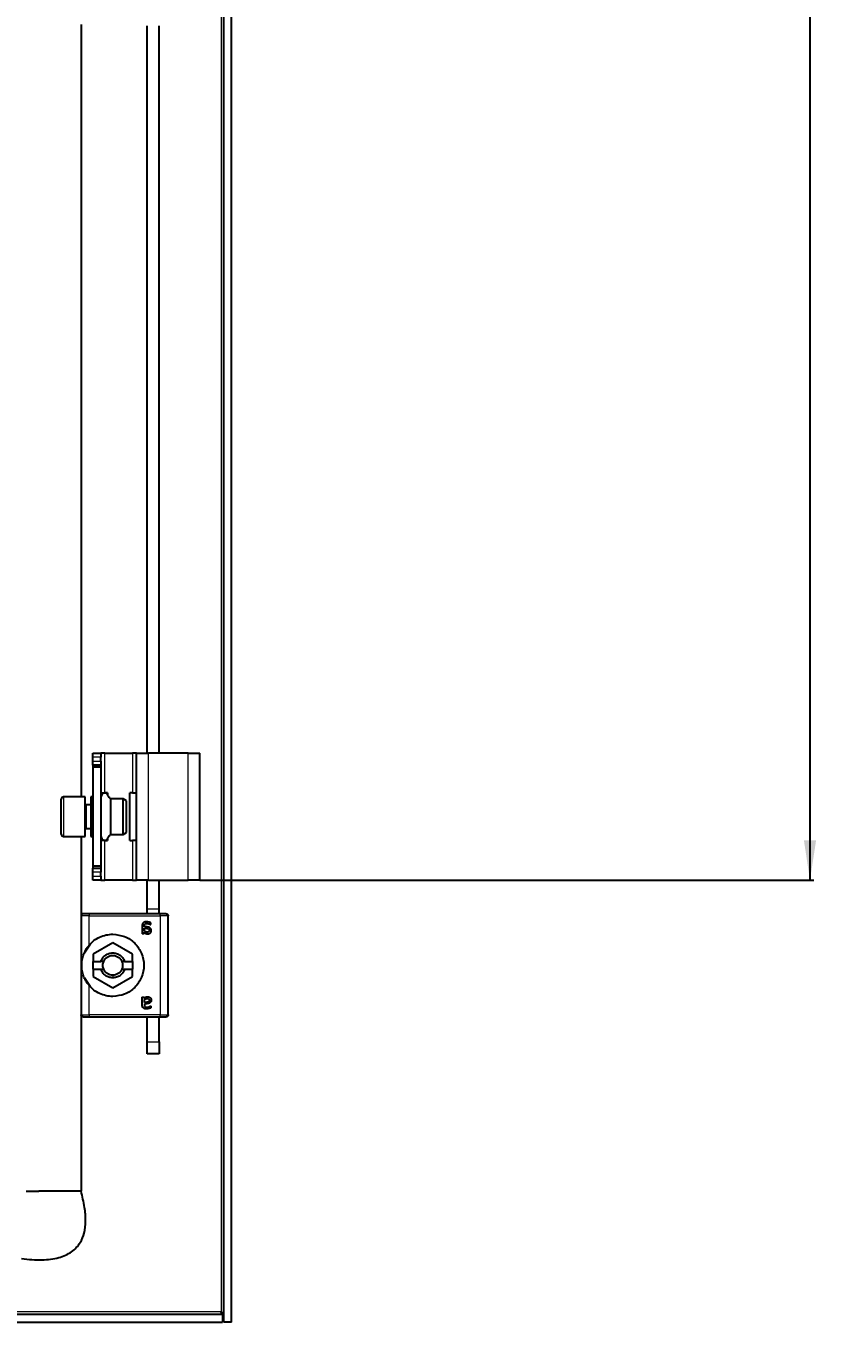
# Model space of a CAD drawing. Header units: millimetres. Extents: x -542 to 1728, y -422 to 1043.
# Drawn here: x 1528.2 to 1727.7, y -263.9 to 63.1 of the extents above; entities that cross this region are included whole.
import ezdxf

# ---------------------------------------------------------------- set-up
doc = ezdxf.new("R2010")
doc.units = ezdxf.units.MM
doc.layers.add('FORMAT', color=7, linetype='Continuous')
doc.styles.add('SLDTEXTSTYLE0', font='TXT', dxfattribs={"width": 0.75})
doc.dimstyles.new('SLDDIMSTYLE0', dxfattribs={"dimtxt": 20, "dimasz": 10, "dimexe": 0, "dimexo": 0.0625, "dimgap": 5, "dimtad": 2, "dimdec": 1, "dimrnd": 1e-09, "dimzin": 12, "dimdsep": 46, "dimtxsty": 'SLDTEXTSTYLE0', "dimsah": 1, "dimcen": 0.09, "dimadec": 0, "dimazin": 3, "dimtfac": 1, "dimtofl": 0, "dimtmove": 0, "dimatfit": 3, "dimfxl": 0, "dimfrac": 2, "dimtolj": 1, "dimtzin": 12, "dimarcsym": 0})

# ---------------------------------------------------------------- blocks, each defined once
blk = doc.blocks.new('_D_5')
at = {"layer": 'FORMAT'}
for p, q in [((1572.12, 779.63), (1727.11, 779.63)), ((1726.11, 779.63), (1726.11, -152.37)), ((1572.12, -152.37), (1727.11, -152.37))]:
    blk.add_line(p, q, dxfattribs=at)
for points in [[(1726.11, 779.63), (1724.58, 769.63), (1727.65, 769.63)], [(1726.11, -152.37), (1727.65, -142.37), (1724.58, -142.37)]]:
    blk.add_solid(points, dxfattribs=at)
at = {"layer": 'FORMAT', "insert": (1700.33, 291.46), "char_height": 20, "attachment_point": 1, "rotation": 90, "style": 'SLDTEXTSTYLE0'}
blk.add_mtext('932', dxfattribs=at)

msp = doc.modelspace()

# ---------------------------------------------------------------- linework, layer by layer
at = {"color": 7, "linetype": 'Continuous', "lineweight": 25}
for p, q in [((1578.11, -263.87), (1578.11, 891.13)), ((1580.11, -263.87), (1580.11, 891.13)), ((1542.11, 63.45), (1542.11, -131.37)), ((1558.81, -120.37), (1558.81, 63.13)), ((1561.81, -120.37), (1561.81, 63.13)), ((1545.11, -120.37), (1547.11, -120.37)), ((1545.11, -121.37), (1545.11, -120.37)), ((1547.11, -120.37), (1547.11, -121.37)), ((1548.11, -120.37), (1547.11, -120.37)), ((1548.11, -120.37), (1555.11, -120.37)), ((1556.11, -120.37), (1555.11, -120.37)), ((1556.11, -120.37), (1559.11, -120.37)), ((1556.11, -152.37), (1556.11, -120.37)), ((1569.11, -120.37), (1559.11, -120.37)), ((1569.11, -120.37), (1572.11, -120.37)), ((1572.11, -152.37), (1572.11, -120.37)), ((1545.11, -122.37), (1545.11, -121.37)), ((1545.11, -123.37), (1545.11, -122.37)), ((1547.11, -123.37), (1545.11, -123.37)), ((1545.11, -123.37), (1545.11, -123.87)), ((1547.11, -123.87), (1545.11, -123.87)), ((1545.11, -123.87), (1545.11, -148.87)), ((1547.11, -122.37), (1547.11, -121.37)), ((1547.11, -122.37), (1547.11, -123.37)), ((1547.11, -123.37), (1547.11, -123.87)), ((1547.11, -123.87), (1547.11, -148.87)), ((1547.11, -130.37), (1548.11, -130.37)), ((1548.81, -130.37), (1548.11, -130.37)), ((1548.81, -130.37), (1548.81, -130.82)), ((1554.41, -142.37), (1554.41, -130.37)), ((1555.11, -130.37), (1554.41, -130.37)), ((1555.11, -130.37), (1556.11, -130.37)), ((1537.11, -138.63), (1537.11, -131.97)), ((1543.11, -131.37), (1537.71, -131.37)), ((1543.11, -138.93), (1543.11, -131.37)), ((1544.61, -133.37), (1543.36, -133.37)), ((1545.11, -131.37), (1544.61, -131.37)), ((1544.61, -131.37), (1544.61, -132.59)), ((1544.61, -132.59), (1544.61, -141.37)), ((1552.74, -131.87), (1549.61, -131.87)), ((1549.61, -140.87), (1549.61, -131.87)), ((1553.61, -132.37), (1552.74, -131.87)), ((1552.74, -140.87), (1552.74, -131.87)), ((1553.61, -140.37), (1553.61, -132.37)), ((1537.11, -140.77), (1537.11, -138.63)), ((1543.11, -141.37), (1543.11, -138.93)), ((1543.36, -139.37), (1544.61, -139.37)), ((1552.74, -140.87), (1553.61, -140.37)), ((1537.71, -141.37), (1543.11, -141.37)), ((1542.11, -141.37), (1542.11, -161.2)), ((1544.61, -141.37), (1545.11, -141.37)), ((1548.11, -142.37), (1547.11, -142.37)), ((1548.11, -142.37), (1548.81, -142.37)), ((1548.81, -141.93), (1548.81, -142.37)), ((1549.61, -140.87), (1552.74, -140.87)), ((1554.41, -142.37), (1555.11, -142.37)), ((1556.11, -142.37), (1555.11, -142.37)), ((1547.11, -148.87), (1545.11, -148.87)), ((1545.11, -148.87), (1545.11, -149.37)), ((1545.11, -150.37), (1545.11, -149.37)), ((1545.11, -149.37), (1547.11, -149.37)), ((1545.11, -151.37), (1545.11, -150.37)), ((1547.11, -148.87), (1547.11, -149.37)), ((1547.11, -149.37), (1547.11, -150.37)), ((1547.11, -151.37), (1547.11, -150.37)), ((1545.11, -152.37), (1545.11, -151.37)), ((1547.11, -152.37), (1545.11, -152.37)), ((1547.11, -151.37), (1547.11, -152.37)), ((1547.11, -152.37), (1548.11, -152.37)), ((1555.11, -152.37), (1548.11, -152.37)), ((1555.11, -152.37), (1556.11, -152.37)), ((1559.11, -152.37), (1556.11, -152.37)), ((1558.81, -159.67), (1558.81, -152.37)), ((1559.11, -152.37), (1569.11, -152.37)), ((1561.81, -159.67), (1561.81, -152.37)), ((1572.11, -152.37), (1569.11, -152.37)), ((1558.81, -160.93), (1558.81, -159.67)), ((1561.81, -160.93), (1561.81, -159.67)), ((1542.11, -161.37), (1542.11, -186.37)), ((1562.11, -160.87), (1544.11, -160.87)), ((1562.71, -160.87), (1562.46, -160.87)), ((1564.11, -186.37), (1564.11, -161.37)), ((1557.55, -163.92), (1557.55, -165.78)), ((1558.01, -165.78), (1558.01, -165.5)), ((1558.08, -164.17), (1558.08, -163.95)), ((1558.46, -164.17), (1558.08, -164.17)), ((1558.08, -164.52), (1558.51, -164.52)), ((1558.08, -165.11), (1558.08, -164.52)), ((1542.94, -170.75), (1544.45, -168.49)), ((1550.11, -168.16), (1545.16, -171.02)), ((1555.06, -171.02), (1550.11, -168.16)), ((1545.16, -171.02), (1545.16, -172.87)), ((1545.16, -174.87), (1545.16, -172.87)), ((1545.16, -172.87), (1547.12, -172.87)), ((1547.82, -172.87), (1547.12, -172.87)), ((1553.1, -172.87), (1552.4, -172.87)), ((1553.1, -172.87), (1555.06, -172.87)), ((1555.06, -172.87), (1555.06, -171.02)), ((1555.06, -172.87), (1555.06, -174.87)), ((1545.16, -174.87), (1545.16, -176.73)), ((1545.16, -174.87), (1547.12, -174.87)), ((1547.12, -174.87), (1547.82, -174.87)), ((1552.4, -174.87), (1553.1, -174.87)), ((1553.1, -174.87), (1555.06, -174.87)), ((1555.06, -176.73), (1555.06, -174.87)), ((1544.45, -179.26), (1542.94, -177)), ((1545.16, -176.73), (1550.11, -179.59)), ((1550.11, -179.59), (1555.06, -176.73)), ((1557.55, -183.83), (1557.55, -181.97)), ((1558.01, -181.97), (1558.01, -182.25)), ((1558.08, -183.23), (1558.08, -182.64)), ((1558.51, -183.23), (1558.08, -183.23)), ((1558.46, -183.58), (1558.08, -183.58)), ((1558.08, -183.58), (1558.08, -183.8)), ((1542.11, -186.55), (1542.11, -230.87)), ((1544.11, -186.87), (1562.11, -186.87)), ((1558.81, -193.17), (1558.81, -186.87)), ((1561.81, -193.17), (1561.81, -186.87)), ((1562.46, -186.87), (1562.71, -186.87)), ((1558.81, -196.17), (1558.81, -193.17)), ((1561.81, -196.17), (1558.81, -196.17)), ((1561.81, -193.17), (1561.81, -196.17)), ((1531.54, -230.87), (1531.48, -230.87)), ((1538.68, -230.87), (1531.54, -230.87)), ((1538.83, -230.87), (1538.68, -230.87)), ((1541.13, -230.87), (1538.83, -230.87)), ((1542.11, -230.87), (1541.13, -230.87)), ((1577.51, -261.27), (1577.7, -261.87)), ((788.41, -261.87), (1577.81, -261.87)), ((788.41, -263.87), (1577.81, -263.87)), ((1577.81, -261.87), (1577.81, -263.87)), ((1580.11, -263.87), (1578.11, -263.87))]:
    msp.add_line(p, q, dxfattribs=at)
at = {"color": 8, "linetype": 'Continuous', "lineweight": 18}
for p, q in [((1577.51, 888.53), (1577.51, -261.27)), ((1548.11, -130.37), (1548.11, -120.37)), ((1555.11, -120.37), (1555.11, -130.37)), ((1559.11, -152.37), (1559.11, -120.37)), ((1569.11, -152.37), (1569.11, -120.37)), ((1547.11, -121.37), (1545.11, -121.37)), ((1545.11, -122.37), (1547.11, -122.37)), ((1537.71, -131.37), (1537.71, -138.93)), ((1543.36, -133.37), (1543.36, -139.37)), ((1537.71, -138.93), (1537.71, -141.37)), ((1548.11, -152.37), (1548.11, -142.37)), ((1555.11, -142.37), (1555.11, -152.37)), ((1547.11, -150.37), (1545.11, -150.37)), ((1545.11, -151.37), (1547.11, -151.37)), ((1561.81, -159.67), (1558.81, -159.67)), ((1544.11, -168.81), (1544.11, -161.37)), ((1544.11, -161.37), (1562.11, -161.37)), ((1562.11, -161.37), (1562.11, -186.37)), ((1550.11, -176.37), (1550.11, -177.02)), ((1544.11, -186.37), (1544.11, -178.94)), ((1562.11, -186.37), (1544.11, -186.37)), ((1558.81, -193.17), (1561.81, -193.17)), ((1577.51, -261.27), (1482.08, -261.27))]:
    msp.add_line(p, q, dxfattribs=at)
at = {"color": 7, "linetype": 'Continuous', "lineweight": 25}
for centre, radius, start, end in [((1537.71, -131.97), 0.6, 90, 180), ((1543.36, -133.12), 0.25, 180, 270), ((1543.36, -139.62), 0.25, 90, 180), ((1537.71, -140.77), 0.6, 180, 270)]:
    msp.add_arc(centre, radius, start, end, dxfattribs=at)
for points, knots in [([(1549.61, -131.87), (1549.43, -131.72), (1549.09, -131.41), (1548.89, -130.85), (1548.53, -130.54), (1548.19, -130.41), (1547.83, -130.45), (1547.48, -130.64), (1547.23, -131), (1547.15, -131.29), (1547.11, -131.44)], [0, 0, 0, 0, 0.185676, 0.371025, 0.466937, 0.562172, 0.656347, 0.751553, 0.873842, 1, 1, 1, 1]), ([(1547.11, -141.31), (1547.15, -141.46), (1547.23, -141.75), (1547.48, -142.11), (1547.83, -142.3), (1548.19, -142.34), (1548.53, -142.21), (1548.89, -141.9), (1549.09, -141.33), (1549.43, -141.03), (1549.61, -140.87)], [0, 0, 0, 0, 0.1261582, 0.2484472, 0.3436534, 0.4378284, 0.5330628, 0.6289748, 0.8143244, 1, 1, 1, 1]), ([(1558.66, -162.87), (1558.52, -162.88), (1558.29, -162.89), (1558.01, -162.99), (1557.82, -163.1), (1557.68, -163.27), (1557.57, -163.55), (1557.56, -163.77), (1557.55, -163.92)], [0, 0, 0, 0, 0.250089, 0.382495, 0.500259, 0.622163, 0.750133, 1, 1, 1, 1]), ([(1558.08, -163.95), (1558.08, -163.86), (1558.09, -163.72), (1558.15, -163.55), (1558.22, -163.44), (1558.33, -163.36), (1558.45, -163.31), (1558.59, -163.29), (1558.67, -163.29), (1558.72, -163.29)], [0, 0, 0, 0, 0.250023, 0.382539, 0.499802, 0.620838, 0.749652, 0.874777, 1, 1, 1, 1]), ([(1559.73, -163.37), (1559.73, -163.32), (1559.73, -163.23), (1559.66, -163.14), (1559.53, -163.06), (1559.2, -162.93), (1558.88, -162.89), (1558.66, -162.87)], [0, 0, 0, 0, 0.124693, 0.187182, 0.249773, 0.500039, 1, 1, 1, 1]), ([(1558.72, -163.29), (1558.88, -163.3), (1559.12, -163.33), (1559.37, -163.46), (1559.5, -163.53), (1559.57, -163.57), (1559.61, -163.58), (1559.62, -163.58)], [0, 0, 0, 0, 0.4987, 0.749508, 0.874949, 0.946783, 1, 1, 1, 1]), ([(1559.62, -163.58), (1559.64, -163.58), (1559.65, -163.58), (1559.67, -163.57), (1559.68, -163.55), (1559.7, -163.53), (1559.72, -163.49), (1559.72, -163.45), (1559.73, -163.41), (1559.73, -163.38), (1559.73, -163.37)], [0, 0, 0, 0, 0.128825, 0.180169, 0.243397, 0.36986, 0.499864, 0.749649, 0.843476, 1, 1, 1, 1]), ([(1557.55, -165.78), (1557.55, -165.79), (1557.55, -165.81), (1557.57, -165.83), (1557.59, -165.85), (1557.67, -165.87), (1557.73, -165.87), (1557.78, -165.87)], [0, 0, 0, 0, 0.124881, 0.183376, 0.250934, 0.500336, 1, 1, 1, 1]), ([(1557.78, -165.87), (1557.82, -165.87), (1557.89, -165.87), (1557.97, -165.85), (1557.99, -165.83), (1558.01, -165.81), (1558.01, -165.79), (1558.01, -165.78)], [0, 0, 0, 0, 0.499718, 0.749437, 0.810587, 0.875078, 1, 1, 1, 1]), ([(1558.01, -165.5), (1558.13, -165.62), (1558.32, -165.79), (1558.59, -165.9), (1558.76, -165.93), (1558.84, -165.93), (1558.88, -165.93)], [0, 0, 0, 0, 0.499113, 0.749325, 0.874665, 1, 1, 1, 1]), ([(1558.8, -165.52), (1558.73, -165.52), (1558.59, -165.5), (1558.33, -165.37), (1558.18, -165.21), (1558.08, -165.11)], [0, 0, 0, 0, 0.249939, 0.499864, 1, 1, 1, 1]), ([(1559.84, -165.09), (1559.84, -165.01), (1559.83, -164.85), (1559.74, -164.64), (1559.58, -164.46), (1559.31, -164.29), (1558.93, -164.19), (1558.62, -164.17), (1558.46, -164.17)], [0, 0, 0, 0, 0.125049, 0.249886, 0.370856, 0.49982, 0.749609, 1, 1, 1, 1]), ([(1558.51, -164.52), (1558.61, -164.53), (1558.79, -164.53), (1559.02, -164.59), (1559.16, -164.69), (1559.25, -164.79), (1559.31, -164.91), (1559.31, -165.01), (1559.31, -165.05)], [0, 0, 0, 0, 0.279652, 0.500248, 0.629485, 0.750186, 0.875763, 1, 1, 1, 1]), ([(1559.31, -165.05), (1559.31, -165.12), (1559.3, -165.22), (1559.24, -165.33), (1559.17, -165.41), (1559.09, -165.46), (1559, -165.5), (1558.9, -165.52), (1558.83, -165.52), (1558.8, -165.52)], [0, 0, 0, 0, 0.249168, 0.373635, 0.49939, 0.619394, 0.749656, 0.87477, 1, 1, 1, 1]), ([(1558.88, -165.93), (1559.01, -165.93), (1559.19, -165.92), (1559.41, -165.83), (1559.57, -165.73), (1559.69, -165.6), (1559.82, -165.39), (1559.83, -165.21), (1559.84, -165.09)], [0, 0, 0, 0, 0.25007, 0.379181, 0.500499, 0.62417, 0.750842, 1, 1, 1, 1]), ([(1544.11, -178.94), (1543.82, -178.56), (1543.25, -177.8), (1542.69, -176.56), (1542.34, -175.28), (1542.22, -173.87), (1542.34, -172.47), (1542.7, -171.19), (1543.25, -169.94), (1543.82, -169.19), (1544.11, -168.81)], [0, 0, 0, 0, 0.125762, 0.25037, 0.375307, 0.500139, 0.62481, 0.749763, 0.874888, 1, 1, 1, 1]), ([(1557.55, -181.97), (1557.55, -181.95), (1557.55, -181.94), (1557.57, -181.92), (1557.59, -181.9), (1557.67, -181.88), (1557.73, -181.87), (1557.78, -181.87)], [0, 0, 0, 0, 0.124884, 0.186377, 0.250914, 0.500322, 1, 1, 1, 1]), ([(1557.78, -181.87), (1557.83, -181.87), (1557.88, -181.88), (1557.95, -181.89), (1557.98, -181.9), (1557.99, -181.92), (1558.01, -181.94), (1558.01, -181.96), (1558.01, -181.97)], [0, 0, 0, 0, 0.499162, 0.644242, 0.749698, 0.813605, 0.875217, 1, 1, 1, 1]), ([(1558.01, -182.25), (1558.13, -182.13), (1558.32, -181.96), (1558.63, -181.83), (1558.8, -181.82), (1558.88, -181.82)], [0, 0, 0, 0, 0.499364, 0.749701, 1, 1, 1, 1]), ([(1558.08, -182.64), (1558.18, -182.54), (1558.33, -182.38), (1558.55, -182.26), (1558.69, -182.23), (1558.77, -182.23), (1558.8, -182.23)], [0, 0, 0, 0, 0.499765, 0.749504, 0.874771, 1, 1, 1, 1]), ([(1559.84, -182.66), (1559.84, -182.7), (1559.84, -182.78), (1559.81, -182.93), (1559.74, -183.11), (1559.58, -183.29), (1559.31, -183.46), (1558.93, -183.56), (1558.62, -183.57), (1558.46, -183.58)], [0, 0, 0, 0, 0.062637, 0.125278, 0.250072, 0.374841, 0.499994, 0.749696, 1, 1, 1, 1]), ([(1559.31, -182.7), (1559.31, -182.74), (1559.31, -182.83), (1559.25, -182.96), (1559.16, -183.06), (1559.02, -183.16), (1558.79, -183.22), (1558.61, -183.22), (1558.51, -183.23)], [0, 0, 0, 0, 0.1244465, 0.2497948, 0.3699999, 0.4997343, 0.7199319, 1, 1, 1, 1]), ([(1558.8, -182.23), (1558.87, -182.23), (1558.97, -182.24), (1559.09, -182.29), (1559.17, -182.34), (1559.24, -182.42), (1559.28, -182.5), (1559.31, -182.6), (1559.31, -182.67), (1559.31, -182.7)], [0, 0, 0, 0, 0.249623, 0.37714, 0.499734, 0.62273, 0.749812, 0.874876, 1, 1, 1, 1]), ([(1558.88, -181.82), (1559.01, -181.82), (1559.19, -181.83), (1559.41, -181.92), (1559.57, -182.02), (1559.69, -182.15), (1559.82, -182.36), (1559.83, -182.54), (1559.84, -182.66)], [0, 0, 0, 0, 0.25007, 0.379559, 0.500499, 0.624556, 0.750843, 1, 1, 1, 1]), ([(1558.66, -184.87), (1558.59, -184.87), (1558.44, -184.87), (1558.22, -184.83), (1558.01, -184.76), (1557.82, -184.64), (1557.68, -184.48), (1557.57, -184.2), (1557.56, -183.98), (1557.55, -183.83)], [0, 0, 0, 0, 0.125255, 0.250437, 0.383066, 0.500493, 0.622629, 0.75025, 1, 1, 1, 1]), ([(1558.08, -183.8), (1558.08, -183.84), (1558.08, -183.93), (1558.1, -184.07), (1558.15, -184.19), (1558.22, -184.3), (1558.33, -184.38), (1558.49, -184.45), (1558.63, -184.46), (1558.72, -184.46)], [0, 0, 0, 0, 0.125295, 0.250514, 0.383518, 0.50035, 0.621938, 0.750243, 1, 1, 1, 1]), ([(1559.73, -184.38), (1559.73, -184.4), (1559.73, -184.46), (1559.71, -184.54), (1559.66, -184.61), (1559.53, -184.69), (1559.2, -184.82), (1558.88, -184.85), (1558.66, -184.87)], [0, 0, 0, 0, 0.062686, 0.125173, 0.187628, 0.250185, 0.500314, 1, 1, 1, 1]), ([(1558.72, -184.46), (1558.88, -184.45), (1559.19, -184.42), (1559.45, -184.21), (1559.61, -184.17), (1559.62, -184.17)], [0, 0, 0, 0, 0.498852, 0.946609, 1, 1, 1, 1]), ([(1559.62, -184.17), (1559.64, -184.17), (1559.65, -184.17), (1559.67, -184.18), (1559.69, -184.2), (1559.7, -184.22), (1559.72, -184.28), (1559.73, -184.33), (1559.73, -184.38)], [0, 0, 0, 0, 0.13107, 0.182437, 0.243796, 0.371388, 0.500442, 1, 1, 1, 1]), ([(1527.11, -247.87), (1528.84, -248.04), (1531.98, -248.35), (1536.3, -247.83), (1539.73, -246.41), (1541.95, -244.09), (1543.03, -241.32), (1543.35, -238.27), (1543.06, -234.71), (1542.44, -232.22), (1542.11, -230.87)], [0, 0, 0, 0, 0.176713, 0.320911, 0.440308, 0.54837, 0.6374, 0.738878, 0.858543, 1, 1, 1, 1]), ([(1528.22, -230.87), (1528.25, -230.87), (1528.33, -230.87), (1528.79, -230.87), (1529.09, -230.87)], [0, 0, 0, 0, 0.356727, 1, 1, 1, 1]), ([(1577.81, -261.87), (1577.76, -261.87), (1577.71, -261.81), (1577.61, -261.59), (1577.56, -261.43), (1577.51, -261.27)], [0, 0, 0, 0, 0.5, 0.5, 1, 1, 1, 1]), ([(1577.81, -262.19), (1577.85, -262.32), (1578.05, -262.88), (1578.08, -263.44), (1578.11, -263.87)], [0, 0, 0, 0, 0.226541, 1, 1, 1, 1])]:
    msp.add_open_spline(points, degree=3, knots=knots, dxfattribs=at)
for points in [[(1542.61, -160.87), (1542.54, -160.88), (1542.41, -160.9), (1542.25, -161.01), (1542.13, -161.18), (1542.12, -161.31), (1542.11, -161.37)], [(1544.11, -160.87), (1543.91, -160.87), (1543.52, -160.87), (1543.02, -160.87), (1542.68, -160.87), (1542.63, -160.87), (1542.61, -160.87)], [(1563.61, -160.87), (1563.59, -160.87), (1563.54, -160.87), (1563.19, -160.87), (1562.7, -160.87), (1562.31, -160.87), (1562.11, -160.87)], [(1563.61, -160.87), (1563.67, -160.88), (1563.81, -160.9), (1563.97, -161.01), (1564.09, -161.18), (1564.1, -161.31), (1564.11, -161.37)], [(1544.11, -168.81), (1544.5, -168.4), (1545.29, -167.58), (1546.78, -166.71), (1548.4, -166.13), (1549.54, -166.06), (1550.11, -166.02)], [(1550.11, -166.02), (1551.14, -166.14), (1553.19, -166.38), (1555.8, -168.19), (1557.55, -170.79), (1558.16, -173.87), (1557.55, -176.96), (1555.8, -179.56), (1553.19, -181.37), (1551.14, -181.61), (1550.11, -181.72)], [(1547.12, -172.87), (1547.25, -172.57), (1547.52, -171.97), (1548.24, -171.28), (1549.13, -170.83), (1550.11, -170.67), (1551.09, -170.83), (1551.98, -171.28), (1552.7, -171.97), (1552.96, -172.57), (1553.1, -172.87)], [(1547.82, -174.87), (1547.76, -174.71), (1547.64, -174.39), (1547.59, -173.87), (1547.64, -173.36), (1547.76, -173.04), (1547.82, -172.87)], [(1547.82, -172.87), (1547.93, -172.66), (1548.16, -172.23), (1548.72, -171.76), (1549.38, -171.44), (1549.87, -171.39), (1550.11, -171.37)], [(1550.11, -171.37), (1550.35, -171.39), (1550.83, -171.44), (1551.5, -171.76), (1552.05, -172.23), (1552.28, -172.66), (1552.4, -172.87)], [(1552.4, -172.87), (1552.46, -173.04), (1552.58, -173.36), (1552.62, -173.87), (1552.58, -174.39), (1552.46, -174.71), (1552.4, -174.87)], [(1550.11, -177.02), (1549.78, -176.99), (1549.13, -176.94), (1548.24, -176.47), (1547.52, -175.78), (1547.25, -175.18), (1547.12, -174.87)], [(1550.11, -176.37), (1549.87, -176.35), (1549.38, -176.31), (1548.72, -175.99), (1548.16, -175.51), (1547.93, -175.09), (1547.82, -174.87)], [(1553.1, -174.87), (1552.96, -175.18), (1552.7, -175.78), (1551.98, -176.47), (1551.09, -176.94), (1550.44, -176.99), (1550.11, -177.02)], [(1552.4, -174.87), (1552.28, -175.09), (1552.05, -175.51), (1551.5, -175.99), (1550.83, -176.31), (1550.35, -176.35), (1550.11, -176.37)], [(1550.11, -181.72), (1549.54, -181.69), (1548.4, -181.62), (1546.78, -181.04), (1545.29, -180.17), (1544.5, -179.35), (1544.11, -178.94)], [(1542.61, -186.87), (1542.54, -186.87), (1542.41, -186.85), (1542.25, -186.74), (1542.13, -186.57), (1542.12, -186.44), (1542.11, -186.37)], [(1564.11, -186.37), (1564.1, -186.44), (1564.09, -186.57), (1563.97, -186.74), (1563.81, -186.85), (1563.67, -186.87), (1563.61, -186.87)], [(1542.61, -186.87), (1542.63, -186.87), (1542.68, -186.87), (1543.02, -186.87), (1543.52, -186.87), (1543.91, -186.87), (1544.11, -186.87)], [(1562.11, -186.87), (1562.31, -186.87), (1562.7, -186.87), (1563.19, -186.87), (1563.54, -186.87), (1563.59, -186.87), (1563.61, -186.87)], [(1529.09, -230.87), (1529.41, -230.87), (1530.06, -230.87), (1531.01, -230.87), (1531.48, -230.87)]]:
    msp.add_open_spline(points, degree=3, dxfattribs=at)
at = {"color": 8, "linetype": 'Continuous', "lineweight": 18}
for points in [[(1544.11, -161.37), (1543.85, -161.37), (1543.32, -161.37), (1542.66, -161.37), (1542.2, -161.37), (1542.14, -161.37), (1542.11, -161.37)], [(1544.11, -160.87), (1544.11, -160.88), (1544.11, -160.9), (1544.11, -161.01), (1544.11, -161.18), (1544.11, -161.31), (1544.11, -161.37)], [(1562.11, -161.37), (1562.11, -161.31), (1562.11, -161.18), (1562.11, -161.01), (1562.11, -160.9), (1562.11, -160.88), (1562.11, -160.87)], [(1564.11, -161.37), (1564.08, -161.37), (1564.02, -161.37), (1563.56, -161.37), (1562.9, -161.37), (1562.37, -161.37), (1562.11, -161.37)], [(1542.11, -186.37), (1542.14, -186.37), (1542.2, -186.37), (1542.66, -186.37), (1543.32, -186.37), (1543.85, -186.37), (1544.11, -186.37)], [(1544.11, -186.37), (1544.11, -186.44), (1544.11, -186.57), (1544.11, -186.74), (1544.11, -186.85), (1544.11, -186.87), (1544.11, -186.87)], [(1562.11, -186.87), (1562.11, -186.87), (1562.11, -186.85), (1562.11, -186.74), (1562.11, -186.57), (1562.11, -186.44), (1562.11, -186.37)], [(1562.11, -186.37), (1562.37, -186.37), (1562.9, -186.37), (1563.56, -186.37), (1564.02, -186.37), (1564.08, -186.37), (1564.11, -186.37)]]:
    msp.add_open_spline(points, degree=3, dxfattribs=at)

# ---------------------------------------------------------------- dimensions: what is measured, and where the dimension line sits
at = {"layer": 'FORMAT'}
dim = msp.add_linear_dim(base=(1726.11, -152.37), p1=(1572.11, 779.63), p2=(1572.11, -152.37), angle=90, dimstyle='SLDDIMSTYLE0', dxfattribs=at)
dim.commit()
dim.dimension.update_dxf_attribs({"geometry": '_D_5', "text_midpoint": (1726.11, 313.63), "dimtype": 160})

doc.saveas('drawing.dxf')
